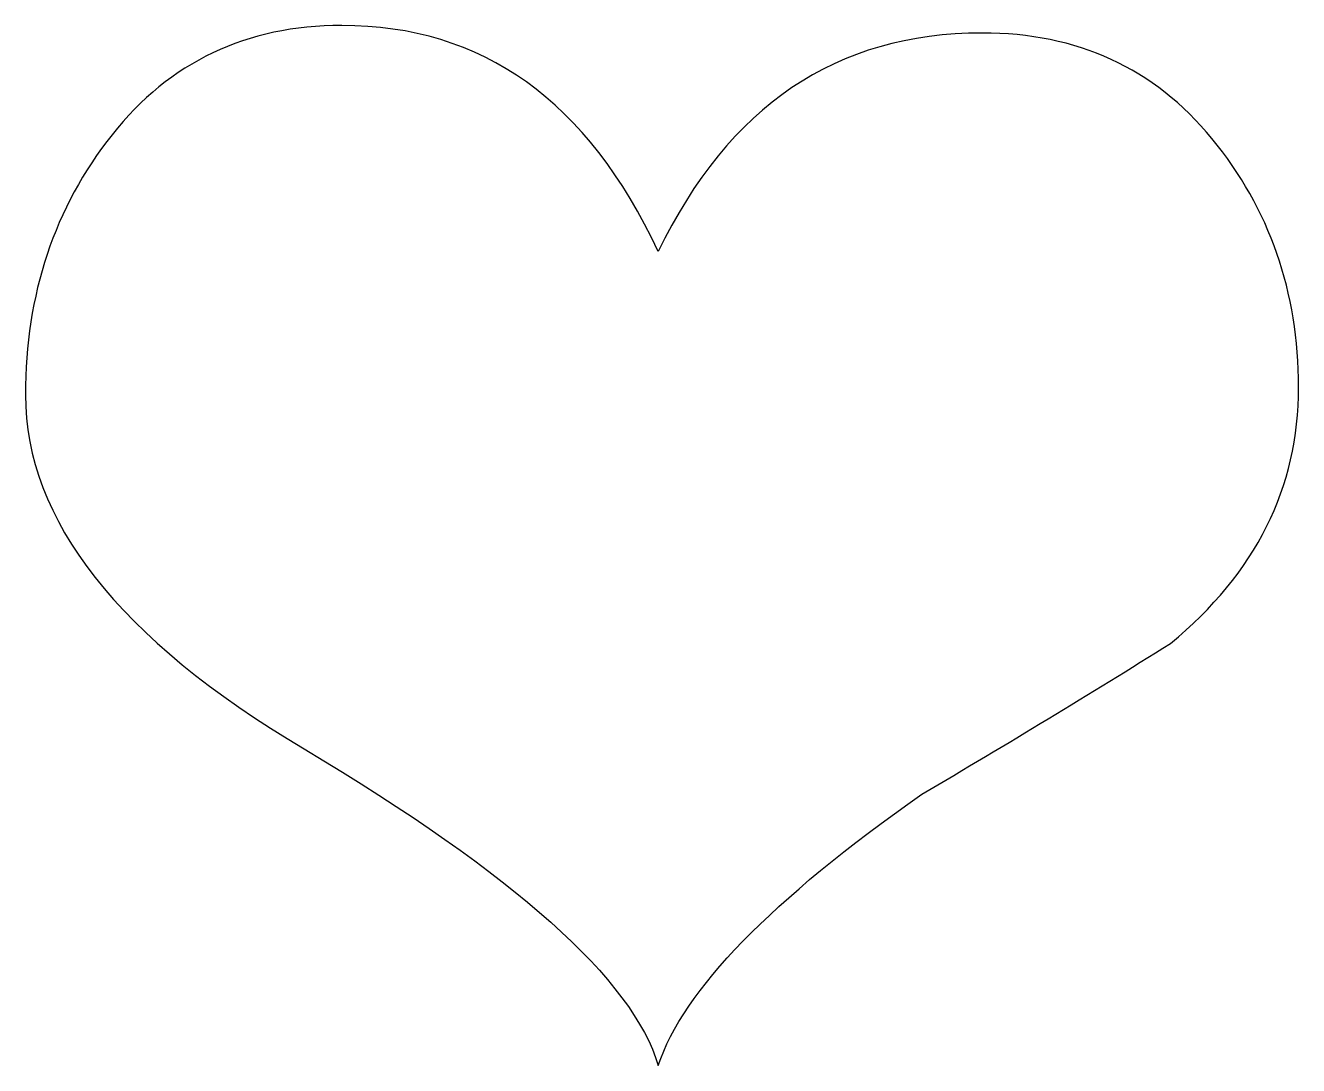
# Model space of a CAD drawing. Header units: centimetres. Extents: x -9.2 to 9.2, y -7.5 to 7.5.
import ezdxf

# ---------------------------------------------------------------- set-up
doc = ezdxf.new("R2010")
doc.units = ezdxf.units.CM
doc.header["$MEASUREMENT"] = 0
doc.layers.add('Camada 1', color=7, linetype='Continuous')

msp = doc.modelspace()

# ---------------------------------------------------------------- linework, layer by layer
at = {"layer": 'Camada 1'}
msp.add_open_spline([(9.16451, 2.27761), (9.16451, 0.83137), (8.54994, -0.39746), (7.32073, -1.40999), (7.32073, -1.40999), (6.16379, -2.13265), (4.97081, -2.85612), (3.74166, -3.57896), (3.74166, -3.57896), (1.57242, -5.09733), (0.30747, -6.39892), (-0.05424, -7.48334), (-0.05424, -7.48334), (-0.41622, -6.25387), (-2.11511, -4.73564), (-5.15149, -2.92822), (-5.15149, -2.92822), (-7.82696, -1.33771), (-9.16451, 0.36182), (-9.16451, 2.16908), (-9.16451, 2.16908), (-9.16451, 3.61537), (-8.74851, 4.86254), (-7.91713, 5.91076), (-7.91713, 5.91076), (-7.08607, 6.9591), (-5.98321, 7.48334), (-4.60952, 7.48334), (-4.60952, 7.48334), (-2.58511, 7.48334), (-1.06659, 6.39889), (-0.05424, 4.22973), (-0.05424, 4.22973), (0.95811, 6.32661), (2.51251, 7.37492), (4.60915, 7.37492), (4.60915, 7.37492), (5.98289, 7.37492), (7.08576, 6.8689), (7.9171, 5.8564), (7.9171, 5.8564), (8.7485, 4.84415), (9.16451, 3.65114), (9.16451, 2.27761), (9.16451, 2.27761), (9.16451, 2.27761), (9.16451, 2.27761), (9.16451, 2.27761)], degree=3, knots=[0, 0, 0, 0, 0.07692308, 0.07692308, 0.07692308, 0.07692308, 0.15384615, 0.15384615, 0.15384615, 0.15384615, 0.23076923, 0.23076923, 0.23076923, 0.23076923, 0.30769231, 0.30769231, 0.30769231, 0.30769231, 0.38461538, 0.38461538, 0.38461538, 0.38461538, 0.46153846, 0.46153846, 0.46153846, 0.46153846, 0.53846154, 0.53846154, 0.53846154, 0.53846154, 0.61538462, 0.61538462, 0.61538462, 0.61538462, 0.69230769, 0.69230769, 0.69230769, 0.69230769, 0.76923077, 0.76923077, 0.76923077, 0.76923077, 0.84615385, 0.84615385, 0.84615385, 0.84615385, 1, 1, 1, 1], dxfattribs=at)

doc.saveas('drawing.dxf')
